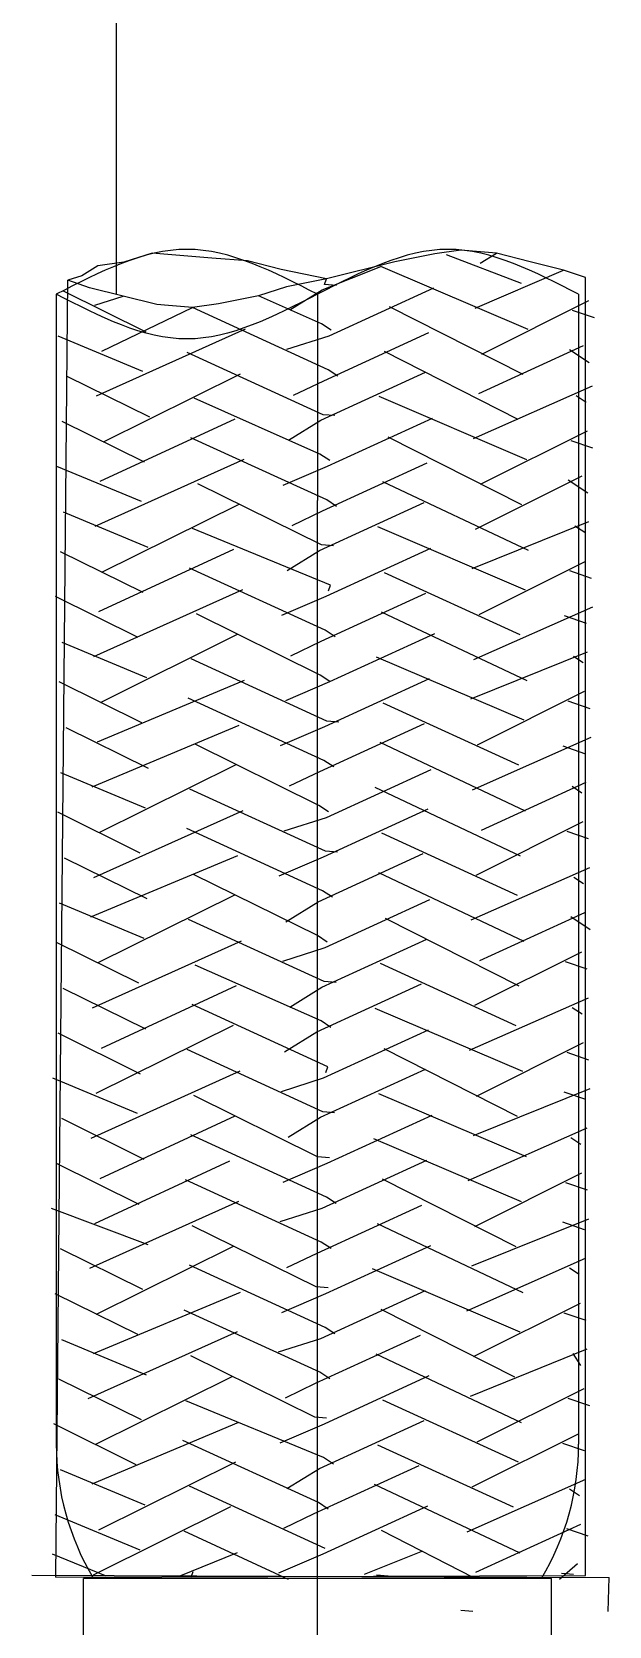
# Model space of a CAD drawing. Header units: millimetres. Extents: x 3817 to 4149, y 28263 to 28669.
# Drawn here: x 4088.47 to 4102.83, y 28355.19 to 28394.81 of the extents above; entities that cross this region are included whole.
import ezdxf
from ezdxf.lldxf.tags import DXFTag

# ---------------------------------------------------------------- set-up
doc = ezdxf.new("R2010")
doc.units = ezdxf.units.MM
tags = doc.linetypes.add('New Line15', pattern=[50.6, 31.7, -6.3, 6.3, -6.3]).pattern_tags.tags
tags[10:11] = [DXFTag(74, 4), DXFTag(75, 0), DXFTag(340, '0'), DXFTag(46, 1.0), DXFTag(50, 0.0), DXFTag(44, 0.0), DXFTag(45, 0.0)]
tags[8:9] = [DXFTag(74, 4), DXFTag(75, 0), DXFTag(340, '0'), DXFTag(46, 1.0), DXFTag(50, 0.0), DXFTag(44, 0.0), DXFTag(45, 0.0)]
tags[6:7] = [DXFTag(74, 4), DXFTag(75, 0), DXFTag(340, '0'), DXFTag(46, 1.0), DXFTag(50, 0.0), DXFTag(44, 0.0), DXFTag(45, 0.0)]
tags[4:5] = [DXFTag(74, 4), DXFTag(75, 0), DXFTag(340, '0'), DXFTag(46, 1.0), DXFTag(50, 0.0), DXFTag(44, 0.0), DXFTag(45, 0.0)]
tags = doc.linetypes.add('New Line16', pattern=[50.6, 31.7, -6.3, 6.3, -6.3]).pattern_tags.tags
tags[10:11] = [DXFTag(74, 4), DXFTag(75, 0), DXFTag(340, '0'), DXFTag(46, 1.0), DXFTag(50, 0.0), DXFTag(44, 0.0), DXFTag(45, 0.0)]
tags[8:9] = [DXFTag(74, 4), DXFTag(75, 0), DXFTag(340, '0'), DXFTag(46, 1.0), DXFTag(50, 0.0), DXFTag(44, 0.0), DXFTag(45, 0.0)]
tags[6:7] = [DXFTag(74, 4), DXFTag(75, 0), DXFTag(340, '0'), DXFTag(46, 1.0), DXFTag(50, 0.0), DXFTag(44, 0.0), DXFTag(45, 0.0)]
tags[4:5] = [DXFTag(74, 4), DXFTag(75, 0), DXFTag(340, '0'), DXFTag(46, 1.0), DXFTag(50, 0.0), DXFTag(44, 0.0), DXFTag(45, 0.0)]
tags = doc.linetypes.add('New Line17', pattern=[50.6, 31.7, -6.3, 6.3, -6.3]).pattern_tags.tags
tags[10:11] = [DXFTag(74, 4), DXFTag(75, 0), DXFTag(340, '0'), DXFTag(46, 1.0), DXFTag(50, 0.0), DXFTag(44, 0.0), DXFTag(45, 0.0)]
tags[8:9] = [DXFTag(74, 4), DXFTag(75, 0), DXFTag(340, '0'), DXFTag(46, 1.0), DXFTag(50, 0.0), DXFTag(44, 0.0), DXFTag(45, 0.0)]
tags[6:7] = [DXFTag(74, 4), DXFTag(75, 0), DXFTag(340, '0'), DXFTag(46, 1.0), DXFTag(50, 0.0), DXFTag(44, 0.0), DXFTag(45, 0.0)]
tags[4:5] = [DXFTag(74, 4), DXFTag(75, 0), DXFTag(340, '0'), DXFTag(46, 1.0), DXFTag(50, 0.0), DXFTag(44, 0.0), DXFTag(45, 0.0)]
tags = doc.linetypes.add('New Line18', pattern=[50.6, 31.7, -6.3, 6.3, -6.3]).pattern_tags.tags
tags[10:11] = [DXFTag(74, 4), DXFTag(75, 0), DXFTag(340, '0'), DXFTag(46, 1.0), DXFTag(50, 0.0), DXFTag(44, 0.0), DXFTag(45, 0.0)]
tags[8:9] = [DXFTag(74, 4), DXFTag(75, 0), DXFTag(340, '0'), DXFTag(46, 1.0), DXFTag(50, 0.0), DXFTag(44, 0.0), DXFTag(45, 0.0)]
tags[6:7] = [DXFTag(74, 4), DXFTag(75, 0), DXFTag(340, '0'), DXFTag(46, 1.0), DXFTag(50, 0.0), DXFTag(44, 0.0), DXFTag(45, 0.0)]
tags[4:5] = [DXFTag(74, 4), DXFTag(75, 0), DXFTag(340, '0'), DXFTag(46, 1.0), DXFTag(50, 0.0), DXFTag(44, 0.0), DXFTag(45, 0.0)]
tags = doc.linetypes.add('New Line24', pattern=[50.6, 31.7, -6.3, 6.3, -6.3]).pattern_tags.tags
tags[10:11] = [DXFTag(74, 4), DXFTag(75, 0), DXFTag(340, '0'), DXFTag(46, 1.0), DXFTag(50, 0.0), DXFTag(44, 0.0), DXFTag(45, 0.0)]
tags[8:9] = [DXFTag(74, 4), DXFTag(75, 0), DXFTag(340, '0'), DXFTag(46, 1.0), DXFTag(50, 0.0), DXFTag(44, 0.0), DXFTag(45, 0.0)]
tags[6:7] = [DXFTag(74, 4), DXFTag(75, 0), DXFTag(340, '0'), DXFTag(46, 1.0), DXFTag(50, 0.0), DXFTag(44, 0.0), DXFTag(45, 0.0)]
tags[4:5] = [DXFTag(74, 4), DXFTag(75, 0), DXFTag(340, '0'), DXFTag(46, 1.0), DXFTag(50, 0.0), DXFTag(44, 0.0), DXFTag(45, 0.0)]

msp = doc.modelspace()

# ---------------------------------------------------------------- linework, layer by layer
at = {"linetype": 'New Line24'}
msp.add_open_spline([(4090.575, 28388.295), (4090.575, 28388.295), (4090.575, 28413.747), (4090.575, 28413.747)], degree=3, dxfattribs=at)
for points, knots in [([(4095.571, 28388.295), (4094.489, 28388.851), (4093.407, 28389.408), (4092.324, 28389.408), (4092.324, 28389.408), (4091.241, 28389.408), (4090.159, 28388.851), (4089.077, 28388.295)], [0, 0, 0, 0, 0.5, 0.5, 0.5, 0.5, 1, 1, 1, 1]), ([(4102.067, 28388.295), (4100.985, 28388.851), (4099.902, 28389.408), (4098.819, 28389.408), (4098.819, 28389.408), (4096.655, 28389.408), (4094.489, 28387.182), (4092.324, 28387.182), (4092.324, 28387.182), (4091.241, 28387.182), (4090.159, 28387.738), (4089.077, 28388.295)], [0, 0, 0, 0, 0.333333, 0.333333, 0.333333, 0.333333, 0.666667, 0.666667, 0.666667, 0.666667, 1, 1, 1, 1]), ([(4102.236, 28388.707), (4102.236, 28388.707), (4101.695, 28388.894), (4101.695, 28388.894), (4101.695, 28388.894), (4101.695, 28388.894), (4100.859, 28389.103), (4100.859, 28389.103), (4100.859, 28389.103), (4100.859, 28389.103), (4100.023, 28389.313), (4100.023, 28389.313), (4100.023, 28389.313), (4100.023, 28389.313), (4099.728, 28389.337), (4099.728, 28389.337), (4099.728, 28389.337), (4099.728, 28389.337), (4099.134, 28389.386), (4099.134, 28389.386), (4099.134, 28389.386), (4099.134, 28389.386), (4098.488, 28389.299), (4098.488, 28389.299), (4098.488, 28389.299), (4098.488, 28389.299), (4097.493, 28389.099), (4097.493, 28389.099), (4097.493, 28389.099), (4097.493, 28389.099), (4095.798, 28388.675), (4095.798, 28388.675), (4095.798, 28388.675), (4095.798, 28388.675), (4094.803, 28388.475), (4094.803, 28388.475), (4094.803, 28388.475), (4094.803, 28388.475), (4094.102, 28388.251), (4094.102, 28388.251), (4094.102, 28388.251), (4094.102, 28388.251), (4093.108, 28388.053), (4093.108, 28388.053), (4093.108, 28388.053), (4093.108, 28388.053), (4092.463, 28387.964), (4092.463, 28387.964), (4092.463, 28387.964), (4092.463, 28387.964), (4091.87, 28388.013), (4091.87, 28388.013), (4091.87, 28388.013), (4091.87, 28388.013), (4091.575, 28388.037), (4091.575, 28388.037), (4091.575, 28388.037), (4091.575, 28388.037), (4090.738, 28388.248), (4090.738, 28388.248), (4090.738, 28388.248), (4090.738, 28388.248), (4089.9, 28388.457), (4089.9, 28388.457), (4089.9, 28388.457), (4089.9, 28388.457), (4089.362, 28388.643), (4089.362, 28388.643)], [0, 0, 0, 0, 0.058824, 0.058824, 0.058824, 0.058824, 0.117647, 0.117647, 0.117647, 0.117647, 0.176471, 0.176471, 0.176471, 0.176471, 0.235294, 0.235294, 0.235294, 0.235294, 0.294118, 0.294118, 0.294118, 0.294118, 0.352941, 0.352941, 0.352941, 0.352941, 0.411765, 0.411765, 0.411765, 0.411765, 0.470588, 0.470588, 0.470588, 0.470588, 0.529412, 0.529412, 0.529412, 0.529412, 0.588235, 0.588235, 0.588235, 0.588235, 0.647059, 0.647059, 0.647059, 0.647059, 0.705882, 0.705882, 0.705882, 0.705882, 0.764706, 0.764706, 0.764706, 0.764706, 0.823529, 0.823529, 0.823529, 0.823529, 0.882353, 0.882353, 0.882353, 0.882353, 0.941176, 0.941176, 0.941176, 0.941176, 1, 1, 1, 1]), ([(4095.798, 28388.675), (4095.798, 28388.675), (4094.666, 28388.909), (4094.666, 28388.909), (4094.666, 28388.909), (4094.666, 28388.909), (4093.83, 28389.12), (4093.83, 28389.12), (4093.83, 28389.12), (4093.83, 28389.12), (4092.941, 28389.194), (4092.941, 28389.194), (4092.941, 28389.194), (4092.941, 28389.194), (4092.348, 28389.242), (4092.348, 28389.242), (4092.348, 28389.242), (4092.348, 28389.242), (4092.053, 28389.266), (4092.053, 28389.266), (4092.053, 28389.266), (4092.053, 28389.266), (4091.754, 28389.291), (4091.754, 28389.291), (4091.754, 28389.291), (4091.754, 28389.291), (4091.459, 28389.316), (4091.459, 28389.316), (4091.459, 28389.316), (4091.459, 28389.316), (4090.759, 28389.091), (4090.759, 28389.091), (4090.759, 28389.091), (4090.759, 28389.091), (4090.112, 28389.003), (4090.112, 28389.003), (4090.112, 28389.003), (4090.112, 28389.003), (4089.711, 28388.754), (4089.711, 28388.754), (4089.711, 28388.754), (4089.711, 28388.754), (4089.362, 28388.643), (4089.362, 28388.643)], [0, 0, 0, 0, 0.090909, 0.090909, 0.090909, 0.090909, 0.181818, 0.181818, 0.181818, 0.181818, 0.272727, 0.272727, 0.272727, 0.272727, 0.363636, 0.363636, 0.363636, 0.363636, 0.454545, 0.454545, 0.454545, 0.454545, 0.545455, 0.545455, 0.545455, 0.545455, 0.636364, 0.636364, 0.636364, 0.636364, 0.727273, 0.727273, 0.727273, 0.727273, 0.818182, 0.818182, 0.818182, 0.818182, 0.909091, 0.909091, 0.909091, 0.909091, 1, 1, 1, 1]), ([(4094.888, 28387.905), (4094.888, 28387.905), (4095.691, 28388.403), (4095.691, 28388.403), (4095.691, 28388.403), (4095.691, 28388.403), (4097.144, 28388.987), (4097.144, 28388.987)], [0, 0, 0, 0, 0.5, 0.5, 0.5, 0.5, 1, 1, 1, 1]), ([(4094.812, 28386.925), (4094.812, 28386.925), (4095.861, 28387.261), (4095.861, 28387.261), (4095.861, 28387.261), (4095.861, 28387.261), (4098.467, 28388.456), (4098.467, 28388.456)], [0, 0, 0, 0, 0.5, 0.5, 0.5, 0.5, 1, 1, 1, 1]), ([(4096.042, 28388.513), (4096.042, 28388.513), (4095.745, 28388.538), (4095.745, 28388.538), (4095.745, 28388.538), (4095.745, 28388.538), (4095.798, 28388.675), (4095.798, 28388.675)], [0, 0, 0, 0, 0.5, 0.5, 0.5, 0.5, 1, 1, 1, 1]), ([(4095.914, 28387.398), (4095.914, 28387.398), (4095.671, 28387.559), (4095.671, 28387.559), (4095.671, 28387.559), (4095.671, 28387.559), (4094.102, 28388.251), (4094.102, 28388.251)], [0, 0, 0, 0, 0.5, 0.5, 0.5, 0.5, 1, 1, 1, 1]), ([(4096.082, 28386.258), (4096.082, 28386.258), (4095.838, 28386.419), (4095.838, 28386.419), (4095.838, 28386.419), (4095.838, 28386.419), (4092.463, 28387.964), (4092.463, 28387.964)], [0, 0, 0, 0, 0.5, 0.5, 0.5, 0.5, 1, 1, 1, 1]), ([(4094.98, 28385.785), (4094.98, 28385.785), (4095.731, 28386.145), (4095.731, 28386.145), (4095.731, 28386.145), (4095.731, 28386.145), (4098.338, 28387.339), (4098.338, 28387.339)], [0, 0, 0, 0, 0.5, 0.5, 0.5, 0.5, 1, 1, 1, 1]), ([(4096.006, 28385.277), (4096.006, 28385.277), (4095.711, 28385.301), (4095.711, 28385.301), (4095.711, 28385.301), (4095.711, 28385.301), (4092.334, 28386.847), (4092.334, 28386.847)], [0, 0, 0, 0, 0.5, 0.5, 0.5, 0.5, 1, 1, 1, 1]), ([(4094.852, 28384.668), (4094.852, 28384.668), (4095.657, 28385.165), (4095.657, 28385.165), (4095.657, 28385.165), (4095.657, 28385.165), (4098.262, 28386.359), (4098.262, 28386.359)], [0, 0, 0, 0, 0.5, 0.5, 0.5, 0.5, 1, 1, 1, 1]), ([(4095.877, 28384.161), (4095.877, 28384.161), (4095.635, 28384.323), (4095.635, 28384.323), (4095.635, 28384.323), (4095.635, 28384.323), (4092.503, 28385.708), (4092.503, 28385.708)], [0, 0, 0, 0, 0.5, 0.5, 0.5, 0.5, 1, 1, 1, 1]), ([(4094.723, 28383.551), (4094.723, 28383.551), (4095.825, 28384.024), (4095.825, 28384.024), (4095.825, 28384.024), (4095.825, 28384.024), (4098.431, 28385.218), (4098.431, 28385.218)], [0, 0, 0, 0, 0.5, 0.5, 0.5, 0.5, 1, 1, 1, 1]), ([(4096.046, 28383.02), (4096.046, 28383.02), (4095.804, 28383.181), (4095.804, 28383.181), (4095.804, 28383.181), (4095.804, 28383.181), (4092.427, 28384.727), (4092.427, 28384.727)], [0, 0, 0, 0, 0.5, 0.5, 0.5, 0.5, 1, 1, 1, 1]), ([(4094.944, 28382.548), (4094.944, 28382.548), (4095.697, 28382.908), (4095.697, 28382.908), (4095.697, 28382.908), (4095.697, 28382.908), (4098.302, 28384.102), (4098.302, 28384.102)], [0, 0, 0, 0, 0.5, 0.5, 0.5, 0.5, 1, 1, 1, 1]), ([(4095.972, 28382.04), (4095.972, 28382.04), (4095.675, 28382.065), (4095.675, 28382.065), (4095.675, 28382.065), (4095.675, 28382.065), (4092.596, 28383.586), (4092.596, 28383.586)], [0, 0, 0, 0, 0.5, 0.5, 0.5, 0.5, 1, 1, 1, 1]), ([(4094.816, 28381.431), (4094.816, 28381.431), (4095.621, 28381.929), (4095.621, 28381.929), (4095.621, 28381.929), (4095.621, 28381.929), (4098.228, 28383.122), (4098.228, 28383.122)], [0, 0, 0, 0, 0.5, 0.5, 0.5, 0.5, 1, 1, 1, 1]), ([(4095.843, 28380.924), (4095.843, 28380.924), (4095.896, 28381.061), (4095.896, 28381.061), (4095.896, 28381.061), (4095.896, 28381.061), (4092.467, 28382.47), (4092.467, 28382.47)], [0, 0, 0, 0, 0.5, 0.5, 0.5, 0.5, 1, 1, 1, 1]), ([(4094.689, 28380.315), (4094.689, 28380.315), (4095.791, 28380.788), (4095.791, 28380.788), (4095.791, 28380.788), (4095.791, 28380.788), (4098.395, 28381.981), (4098.395, 28381.981)], [0, 0, 0, 0, 0.5, 0.5, 0.5, 0.5, 1, 1, 1, 1]), ([(4096.012, 28379.783), (4096.012, 28379.783), (4095.767, 28379.944), (4095.767, 28379.944), (4095.767, 28379.944), (4095.767, 28379.944), (4092.393, 28381.49), (4092.393, 28381.49)], [0, 0, 0, 0, 0.5, 0.5, 0.5, 0.5, 1, 1, 1, 1]), ([(4094.911, 28379.311), (4094.911, 28379.311), (4095.661, 28379.672), (4095.661, 28379.672), (4095.661, 28379.672), (4095.661, 28379.672), (4098.268, 28380.865), (4098.268, 28380.865)], [0, 0, 0, 0, 0.5, 0.5, 0.5, 0.5, 1, 1, 1, 1]), ([(4095.883, 28378.666), (4095.883, 28378.666), (4095.641, 28378.828), (4095.641, 28378.828), (4095.641, 28378.828), (4095.641, 28378.828), (4092.56, 28380.35), (4092.56, 28380.35)], [0, 0, 0, 0, 0.5, 0.5, 0.5, 0.5, 1, 1, 1, 1]), ([(4094.782, 28378.194), (4094.782, 28378.194), (4095.883, 28378.666), (4095.883, 28378.666), (4095.883, 28378.666), (4095.883, 28378.666), (4098.49, 28379.86), (4098.49, 28379.86)], [0, 0, 0, 0, 0.5, 0.5, 0.5, 0.5, 1, 1, 1, 1]), ([(4096.106, 28377.663), (4096.106, 28377.663), (4095.807, 28377.688), (4095.807, 28377.688), (4095.807, 28377.688), (4095.807, 28377.688), (4092.433, 28379.234), (4092.433, 28379.234)], [0, 0, 0, 0, 0.5, 0.5, 0.5, 0.5, 1, 1, 1, 1]), ([(4094.653, 28377.078), (4094.653, 28377.078), (4095.754, 28377.55), (4095.754, 28377.55), (4095.754, 28377.55), (4095.754, 28377.55), (4098.361, 28378.744), (4098.361, 28378.744)], [0, 0, 0, 0, 0.5, 0.5, 0.5, 0.5, 1, 1, 1, 1]), ([(4095.976, 28376.547), (4095.976, 28376.547), (4095.733, 28376.707), (4095.733, 28376.707), (4095.733, 28376.707), (4095.733, 28376.707), (4092.357, 28378.253), (4092.357, 28378.253)], [0, 0, 0, 0, 0.5, 0.5, 0.5, 0.5, 1, 1, 1, 1]), ([(4094.875, 28376.073), (4094.875, 28376.073), (4095.628, 28376.434), (4095.628, 28376.434), (4095.628, 28376.434), (4095.628, 28376.434), (4098.232, 28377.628), (4098.232, 28377.628)], [0, 0, 0, 0, 0.5, 0.5, 0.5, 0.5, 1, 1, 1, 1]), ([(4095.847, 28375.43), (4095.847, 28375.43), (4095.605, 28375.591), (4095.605, 28375.591), (4095.605, 28375.591), (4095.605, 28375.591), (4092.527, 28377.113), (4092.527, 28377.113)], [0, 0, 0, 0, 0.5, 0.5, 0.5, 0.5, 1, 1, 1, 1]), ([(4094.745, 28374.957), (4094.745, 28374.957), (4095.794, 28375.294), (4095.794, 28375.294), (4095.794, 28375.294), (4095.794, 28375.294), (4098.4, 28376.487), (4098.4, 28376.487)], [0, 0, 0, 0, 0.5, 0.5, 0.5, 0.5, 1, 1, 1, 1]), ([(4096.069, 28374.426), (4096.069, 28374.426), (4095.773, 28374.45), (4095.773, 28374.45), (4095.773, 28374.45), (4095.773, 28374.45), (4092.397, 28375.997), (4092.397, 28375.997)], [0, 0, 0, 0, 0.5, 0.5, 0.5, 0.5, 1, 1, 1, 1]), ([(4094.619, 28373.842), (4094.619, 28373.842), (4095.72, 28374.314), (4095.72, 28374.314), (4095.72, 28374.314), (4095.72, 28374.314), (4098.326, 28375.508), (4098.326, 28375.508)], [0, 0, 0, 0, 0.5, 0.5, 0.5, 0.5, 1, 1, 1, 1]), ([(4095.943, 28373.309), (4095.943, 28373.309), (4095.697, 28373.47), (4095.697, 28373.47), (4095.697, 28373.47), (4095.697, 28373.47), (4092.321, 28375.016), (4092.321, 28375.016)], [0, 0, 0, 0, 0.5, 0.5, 0.5, 0.5, 1, 1, 1, 1]), ([(4094.785, 28372.701), (4094.785, 28372.701), (4095.592, 28373.198), (4095.592, 28373.198), (4095.592, 28373.198), (4095.592, 28373.198), (4098.198, 28374.392), (4098.198, 28374.392)], [0, 0, 0, 0, 0.5, 0.5, 0.5, 0.5, 1, 1, 1, 1]), ([(4095.813, 28372.193), (4095.813, 28372.193), (4095.571, 28372.354), (4095.571, 28372.354), (4095.571, 28372.354), (4095.571, 28372.354), (4092.49, 28373.876), (4092.49, 28373.876)], [0, 0, 0, 0, 0.5, 0.5, 0.5, 0.5, 1, 1, 1, 1]), ([(4094.712, 28371.72), (4094.712, 28371.72), (4095.76, 28372.057), (4095.76, 28372.057), (4095.76, 28372.057), (4095.76, 28372.057), (4098.365, 28373.251), (4098.365, 28373.251)], [0, 0, 0, 0, 0.5, 0.5, 0.5, 0.5, 1, 1, 1, 1]), ([(4096.035, 28371.189), (4096.035, 28371.189), (4095.737, 28371.214), (4095.737, 28371.214), (4095.737, 28371.214), (4095.737, 28371.214), (4092.363, 28372.759), (4092.363, 28372.759)], [0, 0, 0, 0, 0.5, 0.5, 0.5, 0.5, 1, 1, 1, 1]), ([(4094.881, 28370.58), (4094.881, 28370.58), (4095.684, 28371.077), (4095.684, 28371.077), (4095.684, 28371.077), (4095.684, 28371.077), (4098.291, 28372.27), (4098.291, 28372.27)], [0, 0, 0, 0, 0.5, 0.5, 0.5, 0.5, 1, 1, 1, 1]), ([(4095.907, 28370.072), (4095.907, 28370.072), (4095.664, 28370.234), (4095.664, 28370.234), (4095.664, 28370.234), (4095.664, 28370.234), (4092.53, 28371.618), (4092.53, 28371.618)], [0, 0, 0, 0, 0.5, 0.5, 0.5, 0.5, 1, 1, 1, 1]), ([(4094.752, 28369.463), (4094.752, 28369.463), (4095.558, 28369.961), (4095.558, 28369.961), (4095.558, 28369.961), (4095.558, 28369.961), (4098.161, 28371.154), (4098.161, 28371.154)], [0, 0, 0, 0, 0.5, 0.5, 0.5, 0.5, 1, 1, 1, 1]), ([(4095.777, 28368.956), (4095.777, 28368.956), (4095.831, 28369.093), (4095.831, 28369.093), (4095.831, 28369.093), (4095.831, 28369.093), (4092.456, 28370.639), (4092.456, 28370.639)], [0, 0, 0, 0, 0.5, 0.5, 0.5, 0.5, 1, 1, 1, 1]), ([(4094.676, 28368.484), (4094.676, 28368.484), (4095.724, 28368.82), (4095.724, 28368.82), (4095.724, 28368.82), (4095.724, 28368.82), (4098.331, 28370.014), (4098.331, 28370.014)], [0, 0, 0, 0, 0.5, 0.5, 0.5, 0.5, 1, 1, 1, 1]), ([(4095.999, 28367.952), (4095.999, 28367.952), (4095.704, 28367.976), (4095.704, 28367.976), (4095.704, 28367.976), (4095.704, 28367.976), (4092.328, 28369.522), (4092.328, 28369.522)], [0, 0, 0, 0, 0.5, 0.5, 0.5, 0.5, 1, 1, 1, 1]), ([(4094.845, 28367.343), (4094.845, 28367.343), (4095.65, 28367.84), (4095.65, 28367.84), (4095.65, 28367.84), (4095.65, 28367.84), (4098.255, 28369.034), (4098.255, 28369.034)], [0, 0, 0, 0, 0.5, 0.5, 0.5, 0.5, 1, 1, 1, 1]), ([(4095.87, 28366.835), (4095.87, 28366.835), (4095.574, 28366.86), (4095.574, 28366.86), (4095.574, 28366.86), (4095.574, 28366.86), (4092.496, 28368.381), (4092.496, 28368.381)], [0, 0, 0, 0, 0.5, 0.5, 0.5, 0.5, 1, 1, 1, 1]), ([(4094.716, 28366.226), (4094.716, 28366.226), (4095.817, 28366.7), (4095.817, 28366.7), (4095.817, 28366.7), (4095.817, 28366.7), (4098.424, 28367.893), (4098.424, 28367.893)], [0, 0, 0, 0, 0.5, 0.5, 0.5, 0.5, 1, 1, 1, 1]), ([(4096.039, 28365.695), (4096.039, 28365.695), (4095.796, 28365.856), (4095.796, 28365.856), (4095.796, 28365.856), (4095.796, 28365.856), (4092.42, 28367.403), (4092.42, 28367.403)], [0, 0, 0, 0, 0.5, 0.5, 0.5, 0.5, 1, 1, 1, 1]), ([(4094.642, 28365.247), (4094.642, 28365.247), (4095.69, 28365.583), (4095.69, 28365.583), (4095.69, 28365.583), (4095.69, 28365.583), (4098.295, 28366.776), (4098.295, 28366.776)], [0, 0, 0, 0, 0.5, 0.5, 0.5, 0.5, 1, 1, 1, 1]), ([(4095.91, 28364.578), (4095.91, 28364.578), (4095.668, 28364.74), (4095.668, 28364.74), (4095.668, 28364.74), (4095.668, 28364.74), (4092.291, 28366.285), (4092.291, 28366.285)], [0, 0, 0, 0, 0.5, 0.5, 0.5, 0.5, 1, 1, 1, 1]), ([(4094.809, 28364.107), (4094.809, 28364.107), (4095.561, 28364.467), (4095.561, 28364.467), (4095.561, 28364.467), (4095.561, 28364.467), (4098.168, 28365.66), (4098.168, 28365.66)], [0, 0, 0, 0, 0.5, 0.5, 0.5, 0.5, 1, 1, 1, 1]), ([(4095.837, 28363.599), (4095.837, 28363.599), (4095.538, 28363.623), (4095.538, 28363.623), (4095.538, 28363.623), (4095.538, 28363.623), (4092.46, 28365.145), (4092.46, 28365.145)], [0, 0, 0, 0, 0.5, 0.5, 0.5, 0.5, 1, 1, 1, 1]), ([(4094.682, 28362.989), (4094.682, 28362.989), (4095.784, 28363.462), (4095.784, 28363.462), (4095.784, 28363.462), (4095.784, 28363.462), (4098.388, 28364.656), (4098.388, 28364.656)], [0, 0, 0, 0, 0.5, 0.5, 0.5, 0.5, 1, 1, 1, 1]), ([(4096.005, 28362.458), (4096.005, 28362.458), (4095.76, 28362.619), (4095.76, 28362.619), (4095.76, 28362.619), (4095.76, 28362.619), (4092.386, 28364.164), (4092.386, 28364.164)], [0, 0, 0, 0, 0.5, 0.5, 0.5, 0.5, 1, 1, 1, 1]), ([(4094.606, 28362.01), (4094.606, 28362.01), (4095.654, 28362.345), (4095.654, 28362.345), (4095.654, 28362.345), (4095.654, 28362.345), (4098.261, 28363.539), (4098.261, 28363.539)], [0, 0, 0, 0, 0.5, 0.5, 0.5, 0.5, 1, 1, 1, 1]), ([(4095.876, 28361.342), (4095.876, 28361.342), (4095.634, 28361.502), (4095.634, 28361.502), (4095.634, 28361.502), (4095.634, 28361.502), (4092.257, 28363.048), (4092.257, 28363.048)], [0, 0, 0, 0, 0.5, 0.5, 0.5, 0.5, 1, 1, 1, 1]), ([(4094.774, 28360.868), (4094.774, 28360.868), (4095.527, 28361.23), (4095.527, 28361.23), (4095.527, 28361.23), (4095.527, 28361.23), (4098.132, 28362.423), (4098.132, 28362.423)], [0, 0, 0, 0, 0.5, 0.5, 0.5, 0.5, 1, 1, 1, 1]), ([(4095.8, 28360.361), (4095.8, 28360.361), (4095.505, 28360.386), (4095.505, 28360.386), (4095.505, 28360.386), (4095.505, 28360.386), (4092.426, 28361.908), (4092.426, 28361.908)], [0, 0, 0, 0, 0.5, 0.5, 0.5, 0.5, 1, 1, 1, 1]), ([(4094.646, 28359.753), (4094.646, 28359.753), (4095.747, 28360.225), (4095.747, 28360.225), (4095.747, 28360.225), (4095.747, 28360.225), (4098.354, 28361.42), (4098.354, 28361.42)], [0, 0, 0, 0, 0.5, 0.5, 0.5, 0.5, 1, 1, 1, 1]), ([(4095.969, 28359.221), (4095.969, 28359.221), (4095.726, 28359.382), (4095.726, 28359.382), (4095.726, 28359.382), (4095.726, 28359.382), (4092.297, 28360.792), (4092.297, 28360.792)], [0, 0, 0, 0, 0.5, 0.5, 0.5, 0.5, 1, 1, 1, 1]), ([(4094.814, 28358.612), (4094.814, 28358.612), (4095.62, 28359.109), (4095.62, 28359.109), (4095.62, 28359.109), (4095.62, 28359.109), (4098.225, 28360.303), (4098.225, 28360.303)], [0, 0, 0, 0, 0.5, 0.5, 0.5, 0.5, 1, 1, 1, 1]), ([(4095.84, 28358.105), (4095.84, 28358.105), (4095.598, 28358.265), (4095.598, 28358.265), (4095.598, 28358.265), (4095.598, 28358.265), (4092.221, 28359.811), (4092.221, 28359.811)], [0, 0, 0, 0, 0.5, 0.5, 0.5, 0.5, 1, 1, 1, 1]), ([(4094.738, 28357.631), (4094.738, 28357.631), (4095.491, 28357.993), (4095.491, 28357.993), (4095.491, 28357.993), (4095.491, 28357.993), (4098.098, 28359.187), (4098.098, 28359.187)], [0, 0, 0, 0, 0.5, 0.5, 0.5, 0.5, 1, 1, 1, 1]), ([(4094.612, 28356.515), (4094.612, 28356.515), (4095.714, 28356.988), (4095.714, 28356.988), (4095.714, 28356.988), (4095.714, 28356.988), (4098.317, 28358.181), (4098.317, 28358.181)], [0, 0, 0, 0, 0.5, 0.5, 0.5, 0.5, 1, 1, 1, 1])]:
    msp.add_open_spline(points, degree=3, knots=knots)
for points in [[(4100.647, 28388.557), (4100.647, 28388.557), (4098.785, 28389.275), (4098.785, 28389.275)], [(4099.622, 28389.064), (4099.622, 28389.064), (4100.023, 28389.313), (4100.023, 28389.313)], [(4100.816, 28387.417), (4100.816, 28387.417), (4097.144, 28388.987), (4097.144, 28388.987)], [(4099.493, 28387.948), (4099.493, 28387.948), (4101.695, 28388.894), (4101.695, 28388.894)], [(4089.063, 28356.41), (4089.063, 28356.41), (4089.362, 28388.643), (4089.362, 28388.643)], [(4091.309, 28387.355), (4091.309, 28387.355), (4089.256, 28388.37), (4089.256, 28388.37)], [(4102.235, 28356.451), (4102.235, 28356.451), (4102.236, 28388.707), (4102.236, 28388.707)], [(4089.077, 28388.295), (4089.077, 28388.295), (4089.077, 28388.295), (4089.077, 28388.295)], [(4089.077, 28388.295), (4089.077, 28388.295), (4089.077, 28359.718), (4089.077, 28359.718)], [(4090.039, 28388.023), (4090.039, 28388.023), (4090.738, 28388.248), (4090.738, 28388.248)], [(4100.687, 28386.301), (4100.687, 28386.301), (4097.363, 28387.982), (4097.363, 28387.982)], [(4099.661, 28386.807), (4099.661, 28386.807), (4102.319, 28388.138), (4102.319, 28388.138)], [(4102.067, 28388.295), (4102.067, 28388.295), (4102.067, 28388.295), (4102.067, 28388.295)], [(4102.067, 28388.295), (4102.067, 28388.295), (4102.067, 28359.718), (4102.067, 28359.718)], [(4090.207, 28386.882), (4090.207, 28386.882), (4092.463, 28387.964), (4092.463, 28387.964)], [(4102.458, 28387.704), (4102.458, 28387.704), (4101.917, 28387.889), (4101.917, 28387.889)], [(4091.233, 28386.376), (4091.233, 28386.376), (4089.127, 28387.254), (4089.127, 28387.254)], [(4090.078, 28385.766), (4090.078, 28385.766), (4093.784, 28387.432), (4093.784, 28387.432)], [(4100.56, 28385.184), (4100.56, 28385.184), (4097.237, 28386.867), (4097.237, 28386.867)], [(4099.585, 28385.827), (4099.585, 28385.827), (4102.192, 28387.021), (4102.192, 28387.021)], [(4102.328, 28386.588), (4102.328, 28386.588), (4101.841, 28386.91), (4101.841, 28386.91)], [(4091.401, 28385.235), (4091.401, 28385.235), (4089.348, 28386.248), (4089.348, 28386.248)], [(4090.247, 28384.625), (4090.247, 28384.625), (4093.657, 28386.316), (4093.657, 28386.316)], [(4099.456, 28384.711), (4099.456, 28384.711), (4102.412, 28386.016), (4102.412, 28386.016)], [(4100.779, 28384.179), (4100.779, 28384.179), (4097.108, 28385.751), (4097.108, 28385.751)], [(4102.253, 28385.607), (4102.253, 28385.607), (4102.01, 28385.769), (4102.01, 28385.769)], [(4090.171, 28383.646), (4090.171, 28383.646), (4093.529, 28385.2), (4093.529, 28385.2)], [(4091.273, 28384.118), (4091.273, 28384.118), (4089.219, 28385.132), (4089.219, 28385.132)], [(4099.625, 28383.571), (4099.625, 28383.571), (4102.285, 28384.901), (4102.285, 28384.901)], [(4100.653, 28383.063), (4100.653, 28383.063), (4097.33, 28384.745), (4097.33, 28384.745)], [(4102.422, 28384.466), (4102.422, 28384.466), (4101.881, 28384.652), (4101.881, 28384.652)], [(4091.197, 28383.139), (4091.197, 28383.139), (4089.093, 28384.016), (4089.093, 28384.016)], [(4090.042, 28382.53), (4090.042, 28382.53), (4093.75, 28384.196), (4093.75, 28384.196)], [(4100.819, 28381.923), (4100.819, 28381.923), (4097.2, 28383.629), (4097.2, 28383.629)], [(4099.499, 28382.455), (4099.499, 28382.455), (4102.156, 28383.784), (4102.156, 28383.784)], [(4102.293, 28383.351), (4102.293, 28383.351), (4101.807, 28383.672), (4101.807, 28383.672)], [(4091.365, 28381.998), (4091.365, 28381.998), (4089.259, 28382.876), (4089.259, 28382.876)], [(4090.211, 28381.389), (4090.211, 28381.389), (4093.621, 28383.08), (4093.621, 28383.08)], [(4100.746, 28380.943), (4100.746, 28380.943), (4097.074, 28382.512), (4097.074, 28382.512)], [(4099.422, 28381.474), (4099.422, 28381.474), (4102.325, 28382.644), (4102.325, 28382.644)], [(4102.219, 28382.371), (4102.219, 28382.371), (4101.975, 28382.531), (4101.975, 28382.531)], [(4091.237, 28380.881), (4091.237, 28380.881), (4089.185, 28381.896), (4089.185, 28381.896)], [(4090.135, 28380.408), (4090.135, 28380.408), (4093.495, 28381.962), (4093.495, 28381.962)], [(4099.591, 28380.333), (4099.591, 28380.333), (4102.249, 28381.664), (4102.249, 28381.664)], [(4100.617, 28379.827), (4100.617, 28379.827), (4097.24, 28381.371), (4097.24, 28381.371)], [(4102.386, 28381.23), (4102.386, 28381.23), (4101.847, 28381.416), (4101.847, 28381.416)], [(4090.008, 28379.293), (4090.008, 28379.293), (4093.714, 28380.959), (4093.714, 28380.959)], [(4091.11, 28379.765), (4091.11, 28379.765), (4089.056, 28380.78), (4089.056, 28380.78)], [(4099.462, 28379.217), (4099.462, 28379.217), (4102.418, 28380.522), (4102.418, 28380.522)], [(4100.786, 28378.685), (4100.786, 28378.685), (4097.166, 28380.393), (4097.166, 28380.393)], [(4102.259, 28380.113), (4102.259, 28380.113), (4101.718, 28380.299), (4101.718, 28380.299)], [(4090.175, 28378.152), (4090.175, 28378.152), (4093.587, 28379.843), (4093.587, 28379.843)], [(4091.332, 28378.761), (4091.332, 28378.761), (4089.225, 28379.638), (4089.225, 28379.638)], [(4100.71, 28377.706), (4100.71, 28377.706), (4097.038, 28379.276), (4097.038, 28379.276)], [(4099.386, 28378.238), (4099.386, 28378.238), (4102.288, 28379.406), (4102.288, 28379.406)], [(4102.183, 28379.134), (4102.183, 28379.134), (4101.941, 28379.294), (4101.941, 28379.294)], [(4091.203, 28377.645), (4091.203, 28377.645), (4089.149, 28378.659), (4089.149, 28378.659)], [(4090.101, 28377.172), (4090.101, 28377.172), (4093.754, 28378.702), (4093.754, 28378.702)], [(4100.581, 28376.589), (4100.581, 28376.589), (4097.206, 28378.135), (4097.206, 28378.135)], [(4099.556, 28377.097), (4099.556, 28377.097), (4102.216, 28378.426), (4102.216, 28378.426)], [(4102.352, 28377.993), (4102.352, 28377.993), (4101.811, 28378.178), (4101.811, 28378.178)], [(4091.371, 28376.504), (4091.371, 28376.504), (4089.319, 28377.518), (4089.319, 28377.518)], [(4089.972, 28376.056), (4089.972, 28376.056), (4093.627, 28377.585), (4093.627, 28377.585)], [(4099.426, 28375.98), (4099.426, 28375.98), (4102.382, 28377.286), (4102.382, 28377.286)], [(4100.75, 28375.448), (4100.75, 28375.448), (4097.13, 28377.156), (4097.13, 28377.156)], [(4102.223, 28376.876), (4102.223, 28376.876), (4101.684, 28377.062), (4101.684, 28377.062)], [(4090.141, 28374.914), (4090.141, 28374.914), (4093.551, 28376.605), (4093.551, 28376.605)], [(4091.296, 28375.523), (4091.296, 28375.523), (4089.189, 28376.401), (4089.189, 28376.401)], [(4099.649, 28374.976), (4099.649, 28374.976), (4102.255, 28376.169), (4102.255, 28376.169)], [(4100.622, 28374.332), (4100.622, 28374.332), (4097.004, 28376.039), (4097.004, 28376.039)], [(4102.149, 28375.897), (4102.149, 28375.897), (4101.905, 28376.058), (4101.905, 28376.058)], [(4091.166, 28374.407), (4091.166, 28374.407), (4089.114, 28375.422), (4089.114, 28375.422)], [(4090.012, 28373.799), (4090.012, 28373.799), (4093.721, 28375.465), (4093.721, 28375.465)], [(4100.548, 28373.352), (4100.548, 28373.352), (4097.17, 28374.898), (4097.17, 28374.898)], [(4099.52, 28373.86), (4099.52, 28373.86), (4102.18, 28375.19), (4102.18, 28375.19)], [(4102.316, 28374.757), (4102.316, 28374.757), (4101.778, 28374.942), (4101.778, 28374.942)], [(4091.336, 28373.266), (4091.336, 28373.266), (4089.283, 28374.282), (4089.283, 28374.282)], [(4089.938, 28372.818), (4089.938, 28372.818), (4093.591, 28374.349), (4093.591, 28374.349)], [(4100.716, 28372.212), (4100.716, 28372.212), (4097.097, 28373.918), (4097.097, 28373.918)], [(4099.392, 28372.743), (4099.392, 28372.743), (4102.348, 28374.049), (4102.348, 28374.049)], [(4102.189, 28373.64), (4102.189, 28373.64), (4101.944, 28373.801), (4101.944, 28373.801)], [(4090.105, 28371.677), (4090.105, 28371.677), (4093.517, 28373.368), (4093.517, 28373.368)], [(4091.26, 28372.287), (4091.26, 28372.287), (4089.156, 28373.165), (4089.156, 28373.165)], [(4099.614, 28371.739), (4099.614, 28371.739), (4102.219, 28372.933), (4102.219, 28372.933)], [(4100.587, 28371.096), (4100.587, 28371.096), (4097.263, 28372.777), (4097.263, 28372.777)], [(4102.355, 28372.499), (4102.355, 28372.499), (4101.871, 28372.821), (4101.871, 28372.821)], [(4091.132, 28371.171), (4091.132, 28371.171), (4089.08, 28372.185), (4089.08, 28372.185)], [(4089.978, 28370.561), (4089.978, 28370.561), (4093.684, 28372.227), (4093.684, 28372.227)], [(4099.485, 28370.623), (4099.485, 28370.623), (4102.143, 28371.952), (4102.143, 28371.952)], [(4100.511, 28370.115), (4100.511, 28370.115), (4097.137, 28371.662), (4097.137, 28371.662)], [(4102.281, 28371.518), (4102.281, 28371.518), (4101.742, 28371.705), (4101.742, 28371.705)], [(4091.302, 28370.03), (4091.302, 28370.03), (4089.248, 28371.043), (4089.248, 28371.043)], [(4090.198, 28369.558), (4090.198, 28369.558), (4093.557, 28371.111), (4093.557, 28371.111)], [(4100.68, 28368.974), (4100.68, 28368.974), (4097.007, 28370.546), (4097.007, 28370.546)], [(4099.357, 28369.507), (4099.357, 28369.507), (4102.312, 28370.811), (4102.312, 28370.811)], [(4102.153, 28370.402), (4102.153, 28370.402), (4101.91, 28370.564), (4101.91, 28370.564)], [(4091.172, 28368.913), (4091.172, 28368.913), (4089.12, 28369.927), (4089.12, 28369.927)], [(4090.072, 28368.441), (4090.072, 28368.441), (4093.482, 28370.131), (4093.482, 28370.131)], [(4100.551, 28367.859), (4100.551, 28367.859), (4097.23, 28369.54), (4097.23, 28369.54)], [(4099.526, 28368.366), (4099.526, 28368.366), (4102.186, 28369.696), (4102.186, 28369.696)], [(4102.321, 28369.262), (4102.321, 28369.262), (4101.782, 28369.447), (4101.782, 28369.447)], [(4089.942, 28367.325), (4089.942, 28367.325), (4093.651, 28368.991), (4093.651, 28368.991)], [(4091.096, 28367.934), (4091.096, 28367.934), (4088.99, 28368.812), (4088.99, 28368.812)], [(4100.772, 28366.854), (4100.772, 28366.854), (4097.101, 28368.424), (4097.101, 28368.424)], [(4099.449, 28367.385), (4099.449, 28367.385), (4102.352, 28368.556), (4102.352, 28368.556)], [(4102.245, 28368.282), (4102.245, 28368.282), (4101.708, 28368.467), (4101.708, 28368.467)], [(4091.266, 28366.793), (4091.266, 28366.793), (4089.212, 28367.807), (4089.212, 28367.807)], [(4090.164, 28366.319), (4090.164, 28366.319), (4093.522, 28367.875), (4093.522, 28367.875)], [(4099.323, 28366.269), (4099.323, 28366.269), (4102.278, 28367.575), (4102.278, 28367.575)], [(4100.646, 28365.738), (4100.646, 28365.738), (4096.971, 28367.308), (4096.971, 28367.308)], [(4102.119, 28367.166), (4102.119, 28367.166), (4101.874, 28367.327), (4101.874, 28367.327)], [(4091.137, 28365.676), (4091.137, 28365.676), (4089.083, 28366.691), (4089.083, 28366.691)], [(4090.035, 28365.204), (4090.035, 28365.204), (4093.394, 28366.757), (4093.394, 28366.757)], [(4100.517, 28364.622), (4100.517, 28364.622), (4097.193, 28366.304), (4097.193, 28366.304)], [(4099.489, 28365.128), (4099.489, 28365.128), (4102.149, 28366.459), (4102.149, 28366.459)], [(4102.285, 28366.025), (4102.285, 28366.025), (4101.748, 28366.211), (4101.748, 28366.211)], [(4091.358, 28364.672), (4091.358, 28364.672), (4088.957, 28365.575), (4088.957, 28365.575)], [(4089.909, 28364.088), (4089.909, 28364.088), (4093.614, 28365.754), (4093.614, 28365.754)], [(4100.686, 28363.48), (4100.686, 28363.48), (4097.067, 28365.188), (4097.067, 28365.188)], [(4099.415, 28364.149), (4099.415, 28364.149), (4102.318, 28365.318), (4102.318, 28365.318)], [(4102.211, 28365.045), (4102.211, 28365.045), (4101.671, 28365.231), (4101.671, 28365.231)], [(4090.075, 28362.947), (4090.075, 28362.947), (4093.488, 28364.638), (4093.488, 28364.638)], [(4091.23, 28363.557), (4091.23, 28363.557), (4089.178, 28364.57), (4089.178, 28364.57)], [(4099.287, 28363.033), (4099.287, 28363.033), (4102.242, 28364.338), (4102.242, 28364.338)], [(4100.61, 28362.501), (4100.61, 28362.501), (4096.938, 28364.072), (4096.938, 28364.072)], [(4102.083, 28363.929), (4102.083, 28363.929), (4101.84, 28364.089), (4101.84, 28364.089)], [(4091.103, 28362.44), (4091.103, 28362.44), (4089.05, 28363.454), (4089.05, 28363.454)], [(4090.001, 28361.967), (4090.001, 28361.967), (4093.654, 28363.497), (4093.654, 28363.497)], [(4100.481, 28361.385), (4100.481, 28361.385), (4097.16, 28363.067), (4097.16, 28363.067)], [(4099.455, 28361.892), (4099.455, 28361.892), (4102.113, 28363.222), (4102.113, 28363.222)], [(4102.251, 28362.788), (4102.251, 28362.788), (4101.711, 28362.973), (4101.711, 28362.973)], [(4091.324, 28361.435), (4091.324, 28361.435), (4089.218, 28362.313), (4089.218, 28362.313)], [(4089.872, 28360.851), (4089.872, 28360.851), (4093.58, 28362.517), (4093.58, 28362.517)], [(4100.649, 28360.243), (4100.649, 28360.243), (4097.031, 28361.951), (4097.031, 28361.951)], [(4099.379, 28360.912), (4099.379, 28360.912), (4102.281, 28362.082), (4102.281, 28362.082)], [(4102.122, 28361.671), (4102.122, 28361.671), (4101.933, 28361.97), (4101.933, 28361.97)], [(4091.195, 28360.318), (4091.195, 28360.318), (4089.142, 28361.333), (4089.142, 28361.333)], [(4090.041, 28359.709), (4090.041, 28359.709), (4093.452, 28361.401), (4093.452, 28361.401)], [(4099.548, 28359.771), (4099.548, 28359.771), (4102.206, 28361.102), (4102.206, 28361.102)], [(4100.574, 28359.265), (4100.574, 28359.265), (4097.199, 28360.811), (4097.199, 28360.811)], [(4102.345, 28360.668), (4102.345, 28360.668), (4101.804, 28360.853), (4101.804, 28360.853)], [(4089.965, 28358.73), (4089.965, 28358.73), (4093.62, 28360.26), (4093.62, 28360.26)], [(4091.067, 28359.202), (4091.067, 28359.202), (4089.013, 28360.218), (4089.013, 28360.218)], [(4099.419, 28358.655), (4099.419, 28358.655), (4102.079, 28359.985), (4102.079, 28359.985)], [(4089.077, 28359.718), (4089.077, 28358.542), (4089.396, 28357.388), (4090.001, 28356.38)], [(4100.447, 28358.147), (4100.447, 28358.147), (4097.07, 28359.693), (4097.07, 28359.693)], [(4101.143, 28356.38), (4101.748, 28357.388), (4102.067, 28358.542), (4102.067, 28359.718)], [(4102.216, 28359.552), (4102.216, 28359.552), (4101.675, 28359.737), (4101.675, 28359.737)], [(4091.288, 28358.199), (4091.288, 28358.199), (4089.182, 28359.077), (4089.182, 28359.077)], [(4090.134, 28357.589), (4090.134, 28357.589), (4093.544, 28359.28), (4093.544, 28359.28)], [(4095.766, 28357.125), (4095.766, 28357.125), (4092.39, 28358.671), (4092.39, 28358.671)], [(4100.613, 28357.007), (4100.613, 28357.007), (4096.994, 28358.714), (4096.994, 28358.714)], [(4099.293, 28357.538), (4099.293, 28357.538), (4102.248, 28358.844), (4102.248, 28358.844)], [(4102.088, 28358.435), (4102.088, 28358.435), (4101.844, 28358.596), (4101.844, 28358.596)], [(4091.159, 28357.082), (4091.159, 28357.082), (4089.053, 28357.96), (4089.053, 28357.96)], [(4090.005, 28356.472), (4090.005, 28356.472), (4093.415, 28358.164), (4093.415, 28358.164)], [(4094.854, 28356.355), (4094.854, 28356.355), (4092.261, 28357.555), (4092.261, 28357.555)], [(4099.459, 28356.397), (4099.459, 28356.397), (4097.163, 28357.574), (4097.163, 28357.574)], [(4099.511, 28356.534), (4099.511, 28356.534), (4102.119, 28357.728), (4102.119, 28357.728)], [(4102.308, 28357.43), (4102.308, 28357.43), (4101.77, 28357.616), (4101.77, 28357.616)], [(4090.302, 28356.448), (4090.302, 28356.448), (4088.979, 28356.98), (4088.979, 28356.98)], [(4092.135, 28356.438), (4092.135, 28356.438), (4093.584, 28357.022), (4093.584, 28357.022)], [(4096.739, 28356.482), (4096.739, 28356.482), (4098.191, 28357.065), (4098.191, 28357.065)], [(4101.588, 28356.363), (4101.588, 28356.363), (4102.043, 28356.747), (4102.043, 28356.747)], [(4088.469, 28356.459), (4088.469, 28356.459), (4102.826, 28356.403), (4102.826, 28356.403)], [(4089.063, 28356.41), (4089.063, 28356.41), (4102.235, 28356.451), (4102.235, 28356.451)], [(4089.751, 28356.38), (4089.751, 28356.38), (4089.751, 28356.38), (4089.751, 28356.38)], [(4089.751, 28345.993), (4089.751, 28345.993), (4089.751, 28356.38), (4089.751, 28356.38)], [(4101.393, 28356.38), (4101.393, 28356.38), (4089.751, 28356.38), (4089.751, 28356.38)], [(4092.43, 28356.414), (4092.43, 28356.414), (4092.482, 28356.55), (4092.482, 28356.55)], [(4097.333, 28356.432), (4097.333, 28356.432), (4097.037, 28356.457), (4097.037, 28356.457)], [(4101.393, 28356.38), (4101.393, 28356.38), (4101.393, 28356.38), (4101.393, 28356.38)], [(4101.393, 28345.993), (4101.393, 28345.993), (4101.393, 28356.38), (4101.393, 28356.38)], [(4101.393, 28356.38), (4101.393, 28356.38), (4101.393, 28356.38), (4101.393, 28356.38)], [(4101.937, 28356.475), (4101.937, 28356.475), (4101.641, 28356.5), (4101.641, 28356.5)], [(4102.805, 28355.559), (4102.805, 28355.559), (4102.826, 28356.403), (4102.826, 28356.403)], [(4099.439, 28355.554), (4099.439, 28355.554), (4099.14, 28355.579), (4099.14, 28355.579)]]:
    msp.add_open_spline(points, degree=3)
at = {"linetype": 'New Line15'}
msp.add_open_spline([(4095.571, 28388.295), (4095.571, 28388.295), (4095.571, 28388.295), (4095.571, 28388.295)], degree=3, dxfattribs=at)
at = {"linetype": 'New Line16'}
msp.add_open_spline([(4095.571, 28388.295), (4095.571, 28388.295), (4095.571, 28383.164), (4095.571, 28383.164)], degree=3, dxfattribs=at)
at = {"linetype": 'New Line17'}
msp.add_open_spline([(4095.571, 28383.164), (4095.571, 28383.164), (4095.571, 28383.164), (4095.571, 28383.164)], degree=3, dxfattribs=at)
at = {"linetype": 'New Line18'}
msp.add_open_spline([(4095.571, 28328.259), (4095.571, 28328.259), (4095.571, 28383.164), (4095.571, 28383.164)], degree=3, dxfattribs=at)

doc.saveas('drawing.dxf')
